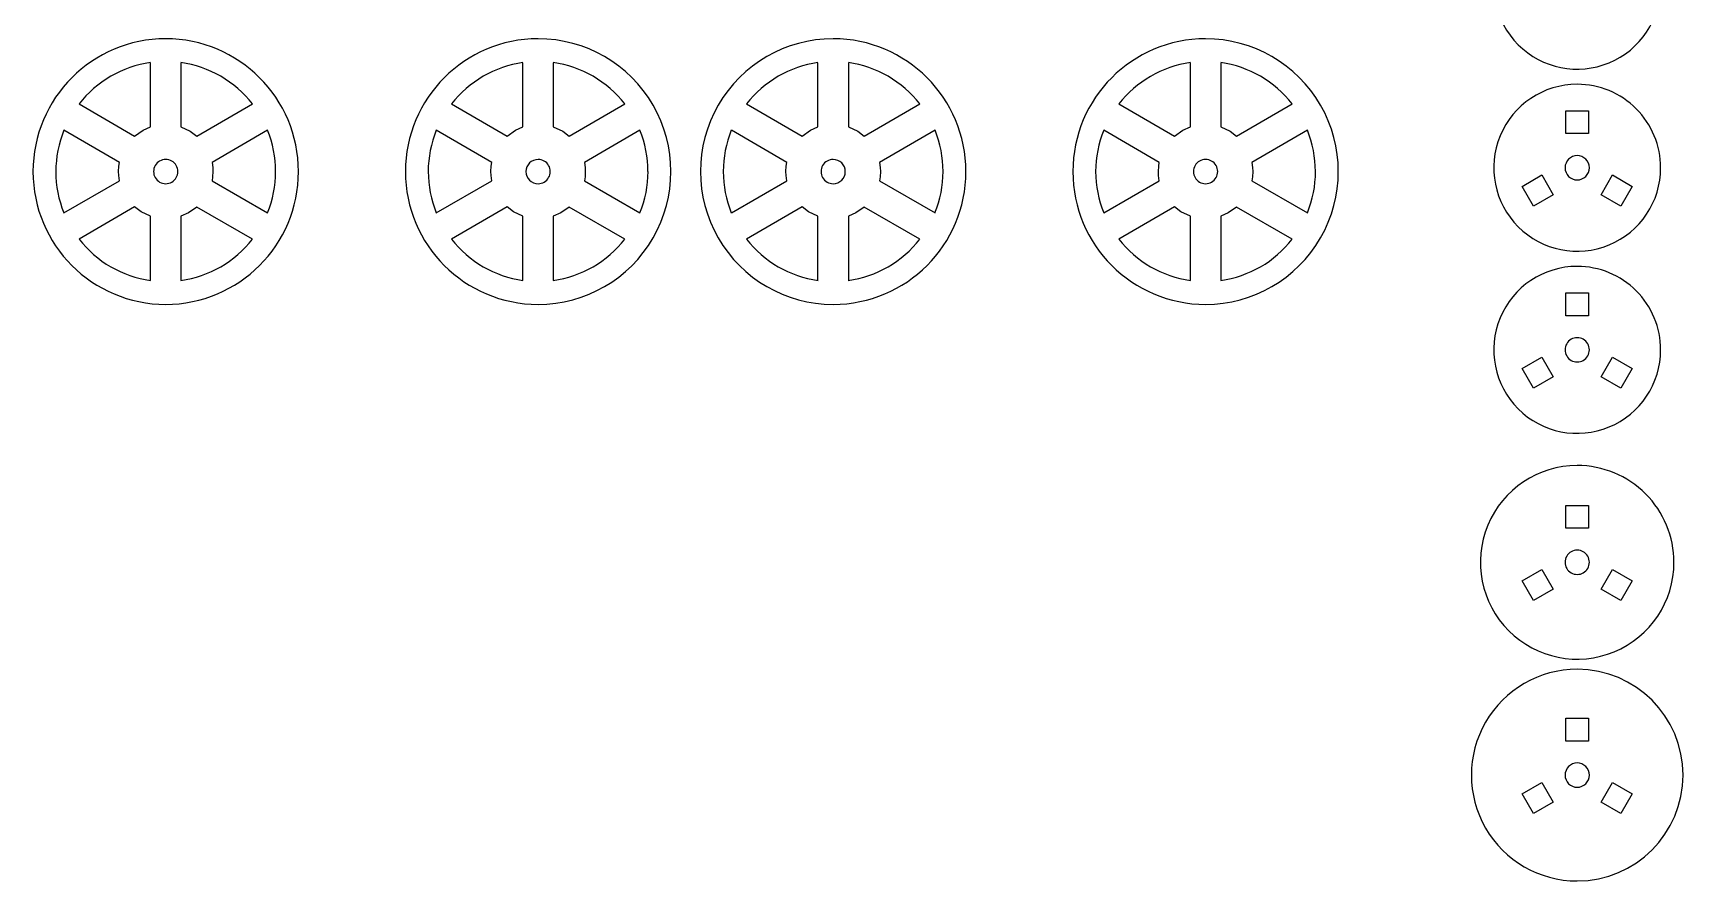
# Model space of a CAD drawing. Header units: millimetres. Extents: x -2305 to 1184, y -190 to 1638.
# Drawn here: x -1982.5 to -1656.3, y 1200 to 1367.6 of the extents above; entities that cross this region are included whole.
import ezdxf

# ---------------------------------------------------------------- set-up
doc = ezdxf.new("R2010")
doc.units = ezdxf.units.MM

msp = doc.modelspace()

# ---------------------------------------------------------------- linework, layer by layer
at = {"color": 7, "linetype": 'Continuous'}
for p, q in [((-1959.25, 1349.04), (-1959.25, 1361.73)), ((-1953.26, 1361.73), (-1953.26, 1349.04)), ((-1885.63, 1349.04), (-1885.63, 1361.73)), ((-1879.63, 1361.73), (-1879.63, 1349.04)), ((-1827.3, 1349.04), (-1827.3, 1361.73)), ((-1821.3, 1361.73), (-1821.3, 1349.04)), ((-1753.68, 1349.04), (-1753.68, 1361.73)), ((-1747.68, 1361.73), (-1747.68, 1349.04)), ((-1973.38, 1353.57), (-1962.39, 1347.22)), ((-1950.11, 1347.22), (-1939.12, 1353.57)), ((-1899.76, 1353.57), (-1888.77, 1347.22)), ((-1876.49, 1347.22), (-1865.49, 1353.57)), ((-1841.43, 1353.57), (-1830.44, 1347.22)), ((-1818.16, 1347.22), (-1807.17, 1353.57)), ((-1767.81, 1353.57), (-1756.82, 1347.22)), ((-1744.54, 1347.22), (-1733.55, 1353.57)), ((-1679.46, 1352.21), (-1674.96, 1352.21)), ((-1679.46, 1347.71), (-1679.46, 1352.21)), ((-1674.96, 1352.21), (-1674.96, 1347.71)), ((-1965.4, 1342.03), (-1976.38, 1348.38)), ((-1953.26, 1349.04), (-1953.25, 1349.04)), ((-1936.11, 1348.38), (-1947.1, 1342.03)), ((-1891.77, 1342.03), (-1902.76, 1348.38)), ((-1862.49, 1348.38), (-1873.48, 1342.03)), ((-1833.45, 1342.03), (-1844.43, 1348.38)), ((-1821.3, 1349.04), (-1821.3, 1349.04)), ((-1804.16, 1348.38), (-1815.15, 1342.03)), ((-1759.83, 1342.03), (-1770.82, 1348.38)), ((-1747.68, 1349.04), (-1747.68, 1349.04)), ((-1730.54, 1348.38), (-1741.53, 1342.03)), ((-1674.96, 1347.71), (-1679.46, 1347.71)), ((-1976.38, 1332.05), (-1965.4, 1338.4)), ((-1947.1, 1338.4), (-1936.11, 1332.05)), ((-1902.76, 1332.05), (-1891.77, 1338.4)), ((-1873.48, 1338.4), (-1862.49, 1332.05)), ((-1844.43, 1332.05), (-1833.45, 1338.4)), ((-1815.15, 1338.4), (-1804.16, 1332.05)), ((-1770.82, 1332.05), (-1759.83, 1338.4)), ((-1741.53, 1338.4), (-1730.54, 1332.05)), ((-1688.07, 1337.29), (-1684.18, 1339.54)), ((-1684.18, 1339.54), (-1681.93, 1335.64)), ((-1672.49, 1335.64), (-1670.24, 1339.54)), ((-1670.24, 1339.54), (-1666.35, 1337.29)), ((-1685.82, 1333.39), (-1688.07, 1337.29)), ((-1681.93, 1335.64), (-1685.82, 1333.39)), ((-1668.6, 1333.39), (-1672.49, 1335.64)), ((-1666.35, 1337.29), (-1668.6, 1333.39)), ((-1962.39, 1333.21), (-1973.38, 1326.86)), ((-1959.25, 1318.7), (-1959.25, 1331.39)), ((-1953.25, 1331.39), (-1953.25, 1318.7)), ((-1939.11, 1326.86), (-1950.11, 1333.2)), ((-1888.77, 1333.21), (-1899.76, 1326.86)), ((-1885.62, 1318.7), (-1885.63, 1331.39)), ((-1879.63, 1331.39), (-1879.63, 1318.7)), ((-1865.49, 1326.86), (-1876.49, 1333.2)), ((-1830.44, 1333.21), (-1841.44, 1326.86)), ((-1827.3, 1318.7), (-1827.3, 1331.39)), ((-1821.3, 1331.39), (-1821.3, 1318.7)), ((-1807.16, 1326.86), (-1818.16, 1333.2)), ((-1756.82, 1333.21), (-1767.81, 1326.86)), ((-1753.68, 1318.7), (-1753.68, 1331.39)), ((-1753.68, 1331.39), (-1753.68, 1331.39)), ((-1747.68, 1331.39), (-1747.68, 1318.7)), ((-1733.55, 1326.86), (-1744.54, 1333.2)), ((-1679.46, 1316.23), (-1674.96, 1316.23)), ((-1679.46, 1311.73), (-1679.46, 1316.23)), ((-1674.96, 1316.23), (-1674.96, 1311.73)), ((-1674.96, 1311.73), (-1679.46, 1311.73)), ((-1688.07, 1301.3), (-1684.18, 1303.55)), ((-1684.18, 1303.55), (-1681.93, 1299.66)), ((-1672.49, 1299.66), (-1670.24, 1303.55)), ((-1670.24, 1303.55), (-1666.35, 1301.3)), ((-1685.82, 1297.41), (-1688.07, 1301.3)), ((-1681.93, 1299.66), (-1685.82, 1297.41)), ((-1668.6, 1297.41), (-1672.49, 1299.66)), ((-1666.35, 1301.3), (-1668.6, 1297.41)), ((-1679.46, 1274.24), (-1674.96, 1274.24)), ((-1679.46, 1269.74), (-1679.46, 1274.24)), ((-1674.96, 1274.24), (-1674.96, 1269.74)), ((-1674.96, 1269.74), (-1679.46, 1269.74)), ((-1688.07, 1259.32), (-1684.18, 1261.57)), ((-1685.82, 1255.42), (-1688.07, 1259.32)), ((-1684.18, 1261.57), (-1681.93, 1257.67)), ((-1672.49, 1257.67), (-1670.24, 1261.57)), ((-1670.24, 1261.57), (-1666.35, 1259.32)), ((-1666.35, 1259.32), (-1668.6, 1255.42)), ((-1681.93, 1257.67), (-1685.82, 1255.42)), ((-1668.6, 1255.42), (-1672.49, 1257.67)), ((-1679.46, 1232.18), (-1674.96, 1232.18)), ((-1679.46, 1227.68), (-1679.46, 1232.18)), ((-1674.96, 1232.18), (-1674.96, 1227.68)), ((-1674.96, 1227.68), (-1679.46, 1227.68)), ((-1688.07, 1217.26), (-1684.18, 1219.51)), ((-1685.82, 1213.37), (-1688.07, 1217.26)), ((-1684.18, 1219.51), (-1681.93, 1215.62)), ((-1672.49, 1215.62), (-1670.24, 1219.51)), ((-1670.24, 1219.51), (-1666.35, 1217.26)), ((-1666.35, 1217.26), (-1668.6, 1213.37)), ((-1681.93, 1215.62), (-1685.82, 1213.37)), ((-1668.6, 1213.37), (-1672.49, 1215.62))]:
    msp.add_line(p, q, dxfattribs=at)
at = {"color": 7, "linetype": 'Continuous', "flags": 128}
for points in [[(-1962.39, 1347.22), (-1960.73, 1348.39), (-1959.25, 1349.04)], [(-1953.25, 1349.04), (-1951.39, 1348.17), (-1950.11, 1347.22)], [(-1888.77, 1347.22), (-1887.1, 1348.39), (-1885.63, 1349.04)], [(-1879.63, 1349.04), (-1877.77, 1348.17), (-1876.49, 1347.22)], [(-1830.44, 1347.22), (-1828.78, 1348.39), (-1827.3, 1349.04)], [(-1821.3, 1349.04), (-1819.44, 1348.17), (-1818.16, 1347.22)], [(-1756.82, 1347.22), (-1755.16, 1348.39), (-1753.68, 1349.04)], [(-1747.68, 1349.04), (-1745.82, 1348.17), (-1744.54, 1347.22)], [(-1965.58, 1340.21), (-1965.52, 1341.25), (-1965.4, 1342.03)], [(-1947.1, 1342.03), (-1946.96, 1341.03), (-1946.92, 1340.22)], [(-1891.95, 1340.21), (-1891.9, 1341.25), (-1891.77, 1342.03)], [(-1873.48, 1342.03), (-1873.34, 1341.03), (-1873.3, 1340.22)], [(-1833.63, 1340.21), (-1833.57, 1341.25), (-1833.45, 1342.03)], [(-1815.15, 1342.03), (-1815.01, 1341.03), (-1814.97, 1340.22)], [(-1760.01, 1340.21), (-1759.95, 1341.25), (-1759.83, 1342.03)], [(-1741.53, 1342.03), (-1741.39, 1341.03), (-1741.35, 1340.22)], [(-1965.4, 1338.4), (-1965.54, 1339.4), (-1965.58, 1340.21)], [(-1946.92, 1340.22), (-1946.98, 1339.19), (-1947.1, 1338.4)], [(-1891.77, 1338.4), (-1891.92, 1339.4), (-1891.95, 1340.21)], [(-1873.3, 1340.22), (-1873.36, 1339.19), (-1873.48, 1338.4)], [(-1833.45, 1338.4), (-1833.59, 1339.4), (-1833.63, 1340.21)], [(-1814.97, 1340.22), (-1815.03, 1339.19), (-1815.15, 1338.4)], [(-1759.83, 1338.4), (-1759.97, 1339.4), (-1760.01, 1340.21)], [(-1741.35, 1340.22), (-1741.41, 1339.19), (-1741.53, 1338.4)], [(-1959.25, 1331.39), (-1961.1, 1332.26), (-1962.39, 1333.21)], [(-1950.11, 1333.2), (-1951.77, 1332.04), (-1953.25, 1331.39)], [(-1885.63, 1331.39), (-1887.48, 1332.26), (-1888.77, 1333.21)], [(-1876.49, 1333.2), (-1878.15, 1332.04), (-1879.63, 1331.39)], [(-1827.3, 1331.39), (-1829.16, 1332.26), (-1830.44, 1333.21)], [(-1818.16, 1333.2), (-1819.82, 1332.04), (-1821.3, 1331.39)], [(-1753.68, 1331.39), (-1755.54, 1332.26), (-1756.82, 1333.21)], [(-1744.54, 1333.2), (-1746.2, 1332.04), (-1747.68, 1331.39)]]:
    msp.add_lwpolyline(points, dxfattribs=at)
at = {"color": 7, "linetype": 'Continuous'}
for centre, radius, start, end in [((-1677.21, 1376.95), 16.5, 89.993, 0.009), ((-1956.25, 1340.21), 26.24, 90.0003, 269.9998), ((-1956.25, 1340.21), 26.24, 270.0003, 89.9996), ((-1882.63, 1340.21), 26.24, 90.0003, 269.9998), ((-1882.63, 1340.21), 26.24, 269.9993, 90.0006), ((-1824.3, 1340.21), 26.24, 89.9996, 270.0005), ((-1824.3, 1340.21), 26.24, 270.0003, 89.9996), ((-1750.68, 1340.21), 26.24, 90.0003, 269.9997), ((-1750.68, 1340.21), 26.24, 269.9996, 90.0004), ((-1956.26, 1340.23), 21.71, 97.9161, 142.0951), ((-1956.24, 1340.24), 21.7, 37.8927, 82.0854), ((-1882.63, 1340.23), 21.71, 97.9235, 142.0952), ((-1882.62, 1340.23), 21.71, 37.904, 82.0775), ((-1824.31, 1340.24), 21.7, 97.9186, 142.1018), ((-1824.29, 1340.24), 21.7, 37.8908, 82.0798), ((-1750.69, 1340.23), 21.71, 97.9262, 142.0944), ((-1750.67, 1340.24), 21.7, 37.8953, 82.077), ((-1677.21, 1340.96), 16.5, 89.9915, 0.0087), ((-1677.2, 1340.97), 16.48, 359.9652, 90.0348), ((-1956.32, 1340.23), 21.65, 157.8878, 180.0398), ((-1956.21, 1340.23), 21.69, 359.9706, 22.0838), ((-1882.69, 1340.22), 21.67, 157.8907, 180.0298), ((-1882.58, 1340.23), 21.67, 359.9671, 22.0932), ((-1824.38, 1340.22), 21.65, 157.8677, 180.0252), ((-1824.24, 1340.23), 21.67, 359.9628, 22.0975), ((-1750.75, 1340.23), 21.66, 157.8894, 180.0391), ((-1750.58, 1340.24), 21.62, 359.9406, 22.1195), ((-1956.25, 1340.21), 2.4, 89.9988, 270.0015), ((-1956.25, 1340.21), 2.4, 269.9988, 90.0008), ((-1882.63, 1340.21), 2.4, 90.0019, 269.9987), ((-1882.63, 1340.21), 2.4, 269.9988, 90.0006), ((-1824.3, 1340.21), 2.4, 89.9988, 270.0021), ((-1824.3, 1340.21), 2.4, 270.0071, 89.992), ((-1750.68, 1340.21), 2.4, 89.9988, 270.0011), ((-1750.68, 1340.21), 2.4, 269.9988, 90.0012), ((-1677.21, 1340.96), 2.4, 90.0067, 269.9923), ((-1677.21, 1340.96), 2.4, 270.0278, 89.9732), ((-1956.34, 1340.19), 21.64, 179.9577, 202.1166), ((-1956.18, 1340.2), 21.66, 337.9044, 0.0383), ((-1882.7, 1340.2), 21.65, 179.9666, 202.1155), ((-1882.55, 1340.2), 21.65, 337.8957, 0.0401), ((-1824.44, 1340.19), 21.59, 179.9476, 202.1623), ((-1824.22, 1340.2), 21.64, 337.8899, 0.046), ((-1750.76, 1340.2), 21.65, 179.9599, 202.1156), ((-1750.57, 1340.19), 21.62, 337.8774, 0.0582), ((-1956.26, 1340.19), 21.7, 217.9, 262.0856), ((-1956.24, 1340.2), 21.71, 277.9173, 322.0922), ((-1882.64, 1340.19), 21.7, 217.9054, 262.0874), ((-1882.62, 1340.19), 21.7, 277.9215, 322.0988), ((-1824.31, 1340.19), 21.7, 217.9024, 262.085), ((-1824.3, 1340.2), 21.72, 277.9252, 322.0859), ((-1750.69, 1340.19), 21.7, 217.903, 262.0791), ((-1750.67, 1340.19), 21.7, 277.9216, 322.102), ((-1677.21, 1304.98), 16.5, 89.9899, 0.003), ((-1677.2, 1304.99), 16.48, 359.9596, 90.0332), ((-1677.21, 1304.98), 2.4, 89.9788, 270.0202), ((-1677.21, 1304.98), 2.4, 269.9999, 90.0011), ((-1677.21, 1262.99), 19.13, 89.9926, 0.009), ((-1677.2, 1263.01), 19.11, 359.9574, 90.0441), ((-1677.21, 1263), 2.4, 89.9668, 270.0322), ((-1677.21, 1263), 2.4, 269.9879, 90.0131), ((-1677.21, 1220.94), 20.92, 89.9987, 270.0014), ((-1677.21, 1220.94), 20.92, 270.0016, 89.9983), ((-1677.21, 1220.94), 2.4, 90.004, 269.995), ((-1677.21, 1220.94), 2.4, 270.0251, 89.9759)]:
    msp.add_arc(centre, radius, start, end, dxfattribs=at)

doc.saveas('drawing.dxf')
